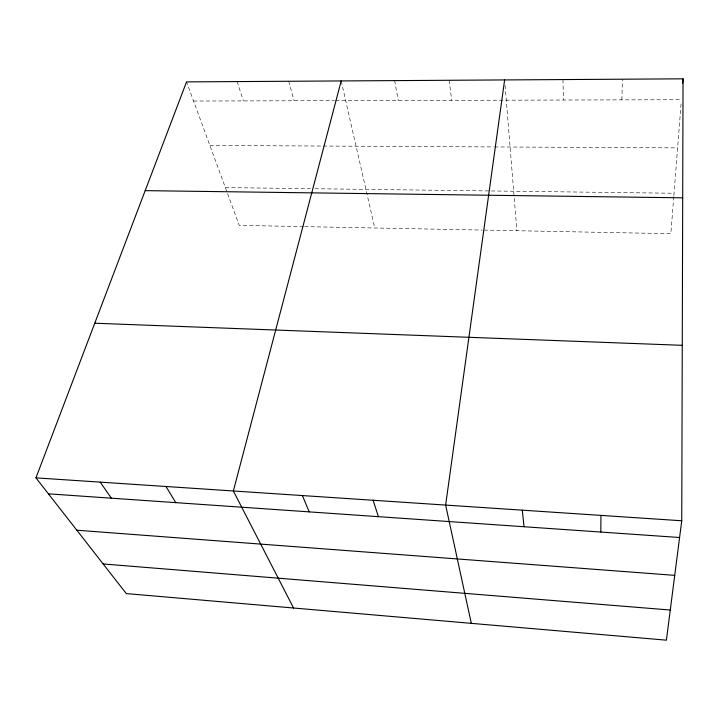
<?xml version="1.0" encoding="UTF-8"?>
<svg xmlns="http://www.w3.org/2000/svg" width="719" height="719" viewBox="0 0 719 719"><rect width="100%" height="100%" fill="white"/><g stroke="black" fill="none" stroke-linecap="round" stroke-linejoin="round"><path stroke-width="0.54" stroke-dasharray="3.6 2.7" d="M621.89 99.869L622.393 79.207M673.775 196.539L670.854 233.702L483.285 230.08M673.865 195.451L681.235 101.891M193.573 101.046L334.452 100.66M335.575 100.66L681.405 99.707M209.885 145.463L493.405 146.928M494.519 146.928L677.613 147.871M225.371 187.596L310.491 188.666M314.949 188.729L674.036 193.258M303.526 226.611L239.247 225.371L186.536 81.894M304.622 226.638L482.17 230.062M237.153 81.589L243.373 100.912M288.696 81.265L294.062 100.768M341.183 80.941L374.734 227.986M394.65 80.609L398.227 100.489M449.123 80.276L451.757 100.336M505.062 85.264L516.889 230.727M562.932 79.575L563.525 100.031"/><path stroke-width="1.08" d="M681.747 520.763L683.05 78.829L186.536 81.894L35.95 477.865L126.283 593.579L666.396 640.171L681.747 520.763L35.95 477.865M600.814 532.051L600.949 515.397M682.699 83.224L683.05 78.829M504.63 79.935L445.636 505.08L471.305 623.337M341.183 80.941L233.36 490.978L293.577 608.013M145.184 190.643L682.699 197.824M94.755 323.226L682.259 345.318M48.416 493.827L679.59 537.506M76.825 530.218L674.728 575.353M103.159 563.957L670.27 610.036M100.202 482.134L111.355 498.177M165.981 486.502L175.769 502.644M302.384 495.562L309.224 511.874M373.125 500.262L378.374 516.664M522.273 510.166L524.043 526.739"/></g></svg>
